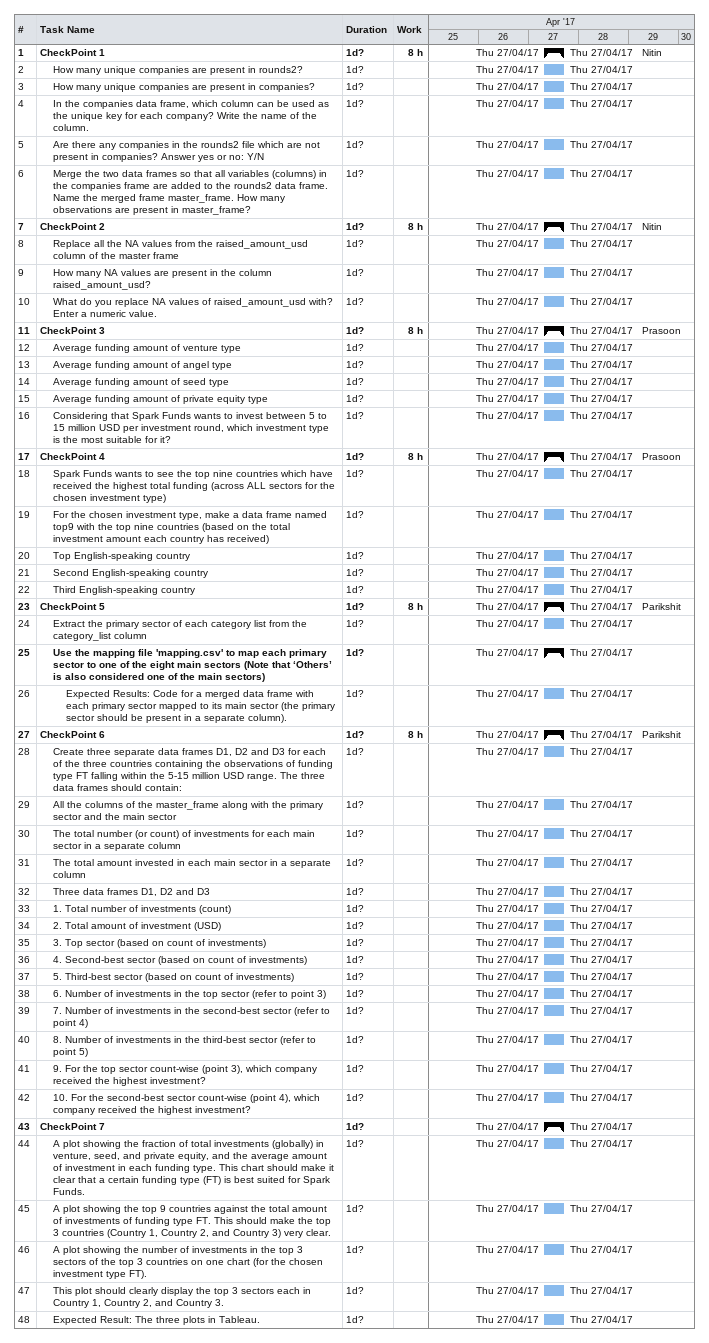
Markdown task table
| ID | Level | Task | Duration | Start | Finish | Resources | Work (h) |
|---|---|---|---|---|---|---|---|
| 1 | 1 | **CheckPoint 1** | 1d? | 2017-04-27 | 2017-04-27 | Nitin | 8 |
| 2 | 2 | How many unique companies are present in rounds2? | 1d? | 2017-04-27 | 2017-04-27 |  |  |
| 3 | 2 | How many unique companies are present in companies? | 1d? | 2017-04-27 | 2017-04-27 |  |  |
| 4 | 2 | In the companies data frame, which column can be used as the unique key for each company? Write the name of the column. | 1d? | 2017-04-27 | 2017-04-27 |  |  |
| 5 | 2 | Are there any companies in the rounds2 file which are not present in companies? Answer yes or no: Y/N | 1d? | 2017-04-27 | 2017-04-27 |  |  |
| 6 | 2 | Merge the two data frames so that all variables (columns) in the companies frame are added to the rounds2 data frame. Name the merged frame master_frame. How many observations are present in master_frame? | 1d? | 2017-04-27 | 2017-04-27 |  |  |
| 7 | 1 | **CheckPoint 2** | 1d? | 2017-04-27 | 2017-04-27 | Nitin | 8 |
| 8 | 2 | Replace all the NA values from the raised_amount_usd column of the master frame | 1d? | 2017-04-27 | 2017-04-27 |  |  |
| 9 | 2 | How many NA values are present in the column raised_amount_usd? | 1d? | 2017-04-27 | 2017-04-27 |  |  |
| 10 | 2 | What do you replace NA values of raised_amount_usd with? Enter a numeric value. | 1d? | 2017-04-27 | 2017-04-27 |  |  |
| 11 | 1 | **CheckPoint 3** | 1d? | 2017-04-27 | 2017-04-27 | Prasoon | 8 |
| 12 | 2 | Average funding amount of venture type | 1d? | 2017-04-27 | 2017-04-27 |  |  |
| 13 | 2 | Average funding amount of angel type | 1d? | 2017-04-27 | 2017-04-27 |  |  |
| 14 | 2 | Average funding amount of seed type | 1d? | 2017-04-27 | 2017-04-27 |  |  |
| 15 | 2 | Average funding amount of private equity type | 1d? | 2017-04-27 | 2017-04-27 |  |  |
| 16 | 2 | Considering that Spark Funds wants to invest between 5 to 15 million USD per investment round, which investment type is the most suitable for it? | 1d? | 2017-04-27 | 2017-04-27 |  |  |
| 17 | 1 | **CheckPoint 4** | 1d? | 2017-04-27 | 2017-04-27 | Prasoon | 8 |
| 18 | 2 | Spark Funds wants to see the top nine countries which have received the highest total funding (across ALL sectors for the chosen investment type) | 1d? | 2017-04-27 | 2017-04-27 |  |  |
| 19 | 2 | For the chosen investment type, make a data frame named top9 with the top nine countries (based on the total investment amount each country has received) | 1d? | 2017-04-27 | 2017-04-27 |  |  |
| 20 | 2 | Top English-speaking country | 1d? | 2017-04-27 | 2017-04-27 |  |  |
| 21 | 2 | Second English-speaking country | 1d? | 2017-04-27 | 2017-04-27 |  |  |
| 22 | 2 | Third English-speaking country | 1d? | 2017-04-27 | 2017-04-27 |  |  |
| 23 | 1 | **CheckPoint 5** | 1d? | 2017-04-27 | 2017-04-27 | Parikshit | 8 |
| 24 | 2 | Extract the primary sector of each category list from the category_list column | 1d? | 2017-04-27 | 2017-04-27 |  |  |
| 25 | 2 | **Use the mapping file 'mapping.csv' to map each primary sector to one of the eight main sectors (Note that ‘Others’ is also considered one of the main sectors)** | 1d? | 2017-04-27 | 2017-04-27 |  |  |
| 26 | 3 | Expected Results: Code for a merged data frame with each primary sector mapped to its main sector (the primary sector should be present in a separate column). | 1d? | 2017-04-27 | 2017-04-27 |  |  |
| 27 | 1 | **CheckPoint 6** | 1d? | 2017-04-27 | 2017-04-27 | Parikshit | 8 |
| 28 | 2 | Create three separate data frames D1, D2 and D3 for each of the three countries containing the observations of funding type FT falling within the 5-15 million USD range. The three data frames should contain: | 1d? | 2017-04-27 | 2017-04-27 |  |  |
| 29 | 2 | All the columns of the master_frame along with the primary sector and the main sector | 1d? | 2017-04-27 | 2017-04-27 |  |  |
| 30 | 2 | The total number (or count) of investments for each main sector in a separate column | 1d? | 2017-04-27 | 2017-04-27 |  |  |
| 31 | 2 | The total amount invested in each main sector in a separate column | 1d? | 2017-04-27 | 2017-04-27 |  |  |
| 32 | 2 | Three data frames D1, D2 and D3 | 1d? | 2017-04-27 | 2017-04-27 |  |  |
| 33 | 2 | 1. Total number of investments (count) | 1d? | 2017-04-27 | 2017-04-27 |  |  |
| 34 | 2 | 2. Total amount of investment (USD) | 1d? | 2017-04-27 | 2017-04-27 |  |  |
| 35 | 2 | 3. Top sector (based on count of investments) | 1d? | 2017-04-27 | 2017-04-27 |  |  |
| 36 | 2 | 4. Second-best sector (based on count of investments) | 1d? | 2017-04-27 | 2017-04-27 |  |  |
| 37 | 2 | 5. Third-best sector (based on count of investments) | 1d? | 2017-04-27 | 2017-04-27 |  |  |
| 38 | 2 | 6. Number of investments in the top sector (refer to point 3) | 1d? | 2017-04-27 | 2017-04-27 |  |  |
| 39 | 2 | 7. Number of investments in the second-best sector (refer to point 4) | 1d? | 2017-04-27 | 2017-04-27 |  |  |
| 40 | 2 | 8. Number of investments in the third-best sector (refer to point 5) | 1d? | 2017-04-27 | 2017-04-27 |  |  |
| 41 | 2 | 9. For the top sector count-wise (point 3), which company received the highest investment? | 1d? | 2017-04-27 | 2017-04-27 |  |  |
| 42 | 2 | 10. For the second-best sector count-wise (point 4), which company received the highest investment? | 1d? | 2017-04-27 | 2017-04-27 |  |  |
| 43 | 1 | **CheckPoint 7** | 1d? | 2017-04-27 | 2017-04-27 |  |  |
| 44 | 2 | A plot showing the fraction of total investments (globally) in venture, seed, and private equity, and the average amount of investment in each funding type. This chart should make it clear that a certain funding type (FT) is best suited for Spark Funds. | 1d? | 2017-04-27 | 2017-04-27 |  |  |
| 45 | 2 | A plot showing the top 9 countries against the total amount of investments of funding type FT. This should make the top 3 countries (Country 1, Country 2, and Country 3) very clear. | 1d? | 2017-04-27 | 2017-04-27 |  |  |
| 46 | 2 | A plot showing the number of investments in the top 3 sectors of the top 3 countries on one chart (for the chosen investment type FT). | 1d? | 2017-04-27 | 2017-04-27 |  |  |
| 47 | 2 | This plot should clearly display the top 3 sectors each in Country 1, Country 2, and Country 3. | 1d? | 2017-04-27 | 2017-04-27 |  |  |
| 48 | 2 | Expected Result: The three plots in Tableau. | 1d? | 2017-04-27 | 2017-04-27 |  |  |
